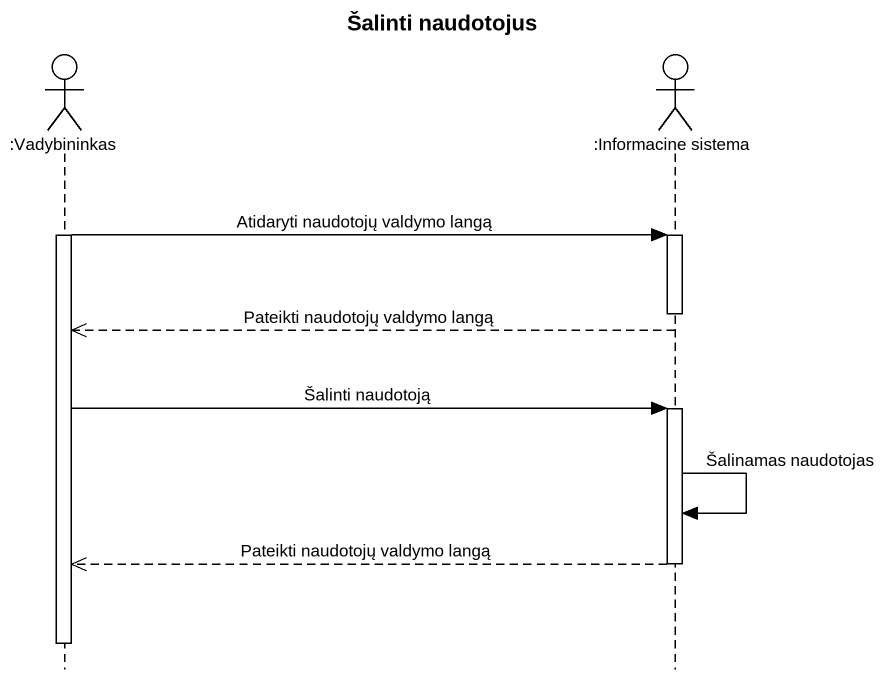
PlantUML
@startuml
title Šalinti naudotojus
hide footbox
actor ":Vadybininkas" as Vadybininkas
actor ":Informacine sistema" as Informacine_sistema

activate Vadybininkas
Vadybininkas -> Informacine_sistema : Atidaryti naudotojų valdymo langą
activate Informacine_sistema
deactivate Informacine_sistema
Informacine_sistema -->> Vadybininkas : Pateikti naudotojų valdymo langą
Vadybininkas -> Informacine_sistema : Šalinti naudotoją
activate Informacine_sistema
Informacine_sistema -> Informacine_sistema : Šalinamas naudotojas
Informacine_sistema -->> Vadybininkas : Pateikti naudotojų valdymo langą
deactivate Informacine_sistema
deactivate Vadybininkas
@enduml
